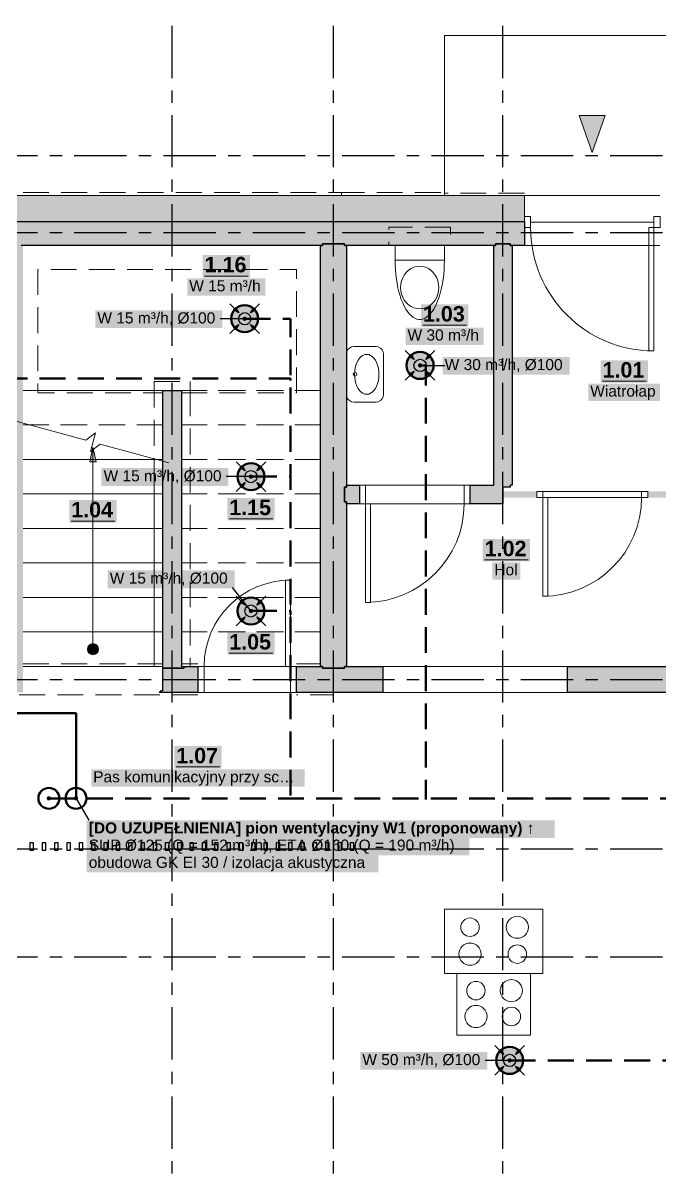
# Model space of a CAD drawing. Header units: metres. Extents: x -4.1 to 19.5, y -4.1 to 10.4.
# Drawn here: x 5.98 to 11.15, y 1.1 to 10.45 of the extents above; entities that cross this region are included whole.
import ezdxf

# ---------------------------------------------------------------- set-up
doc = ezdxf.new("R2010")
doc.units = ezdxf.units.M
doc.linetypes.add('KRESKOWA', pattern=[5.25, 4.2, -1.05])
doc.linetypes.add('PUNKTOWA', pattern=[10.5, 8.4, -1.05, 0, -1.05])
doc.layers.add('A-MASKA', color=7, linetype='Continuous', lineweight=18)
doc.layers.add('S-OPISY', color=2, linetype='Continuous', lineweight=25)
for name, color, linetype, lineweight, true_color in [('I-BRAKI', 6, 'KRESKOWA', 25, 0xb0008a), ('I-OSIE', 8, 'PUNKTOWA', 18, 0x7a7a7a), ('I-PODKLAD', 8, 'Continuous', 18, 0x9a9a9a), ('I-PODKLAD-SCIANY', 8, 'Continuous', 25, 0x6e6e6e), ('I-PODKLAD-WYPELN', 254, 'Continuous', 18, 0xe6e6e6), ('I-POMIESZCZENIA', 8, 'Continuous', 25, 0x4a4a4a), ('S-WENT', 3, 'Continuous', 35, 0x008a00)]:
    doc.layers.add(name, color=color, linetype=linetype, lineweight=lineweight, true_color=true_color)
doc.styles.add('PL_ARIAL', font='arial.ttf')
doc.styles.add('PL_ARIAL_B', font='arialbd.ttf')

msp = doc.modelspace()

# ---------------------------------------------------------------- hatches: boundary and pattern name
at = {"layer": 'A-MASKA', "true_color": 0xffffff}
for points in [[(7.4391, 8.3851), (7.8227, 8.3851), (7.8227, 8.5676), (7.4391, 8.5676)], [(7.3142, 8.2383), (7.9475, 8.2383), (7.9475, 8.3781), (7.3142, 8.3781)], [(9.2107, 7.9859), (9.5943, 7.9859), (9.5943, 8.1684), (9.2107, 8.1684)], [(6.5658, 7.9756), (7.5968, 7.9756), (7.5968, 8.1204), (6.5658, 8.1204)], [(9.0859, 7.8391), (9.7191, 7.8391), (9.7191, 7.9789), (9.0859, 7.9789)], [(9.385, 7.597), (10.416, 7.597), (10.416, 7.7418), (9.385, 7.7418)], [(10.6682, 7.5312), (11.0518, 7.5312), (11.0518, 7.7137), (10.6682, 7.7137)], [(10.5687, 7.3844), (11.1513, 7.3844), (11.1513, 7.5242), (10.5687, 7.5242)], [(6.6165, 6.6944), (7.6475, 6.6944), (7.6475, 6.8392), (6.6165, 6.8392)], [(6.3557, 6.3975), (6.7393, 6.3975), (6.7393, 6.58), (6.3557, 6.58)], [(7.6382, 6.415), (8.0218, 6.415), (8.0218, 6.5975), (7.6382, 6.5975)], [(9.7118, 6.082), (10.0954, 6.082), (10.0954, 6.2645), (9.7118, 6.2645)], [(9.7904, 5.9352), (10.0167, 5.9352), (10.0167, 6.075), (9.7904, 6.075)], [(6.6665, 5.8643), (7.6975, 5.8643), (7.6975, 6.0091), (6.6665, 6.0091)], [(7.6382, 5.325), (8.0218, 5.325), (8.0218, 5.5075), (7.6382, 5.5075)], [(7.2082, 4.402), (7.5918, 4.402), (7.5918, 4.5845), (7.2082, 4.5845)], [(6.5344, 4.2552), (8.2656, 4.2552), (8.2656, 4.395), (6.5344, 4.395)], [(6.496, 3.8376), (10.2957, 3.8376), (10.2957, 3.9824), (6.496, 3.9824)], [(6.496, 3.6981), (9.6016, 3.6981), (9.6016, 3.8429), (6.496, 3.8429)], [(6.496, 3.5586), (8.8652, 3.5586), (8.8652, 3.7034), (6.496, 3.7034)], [(8.7165, 1.9584), (9.7474, 1.9584), (9.7474, 2.1032), (8.7165, 2.1032)]]:
    msp.add_hatch(color=7, dxfattribs=at).paths.add_polyline_path(points)
at = {"layer": 'I-BRAKI', "true_color": 0xb0008a}
msp.add_hatch(color=7, dxfattribs=at).paths.add_polyline_path([(6.4275, 4.16), (6.4269, 4.1645), (6.4252, 4.1687), (6.4224, 4.1724), (6.4187, 4.1752), (6.4145, 4.1769), (6.41, 4.1775), (6.4055, 4.1769), (6.4012, 4.1752), (6.3976, 4.1724), (6.3948, 4.1687), (6.3931, 4.1645), (6.3925, 4.16), (6.3931, 4.1555), (6.3948, 4.1512), (6.3976, 4.1476), (6.4012, 4.1448), (6.4055, 4.1431), (6.41, 4.1425), (6.4145, 4.1431), (6.4187, 4.1448), (6.4224, 4.1476), (6.4252, 4.1512), (6.4269, 4.1555)])
at = {"layer": 'I-PODKLAD-WYPELN', "true_color": 0xe4e4e4}
h = msp.add_hatch(color=7, dxfattribs=at)
h.paths.add_polyline_path([(11.895, 5.23), (11.895, 5.23), (11.895, 5.23), (11.895, 6.6), (11.895, 6.6), (11.895, 6.6), (11.05, 6.6), (11.05, 6.65), (11.895, 6.65), (11.895, 6.65), (11.895, 6.65), (11.895, 8.66), (11.895, 8.66), (11.895, 8.66), (11.7, 8.66), (11.7, 8.66), (11.7, 8.66), (11.7, 8.66), (11.7, 8.66), (11.7, 8.66), (11.7, 8.66), (11.7, 8.66), (11.7, 8.66), (11.7, 8.66), (11.7, 8.66), (11.7, 8.66), (11.7, 8.66), (11.7, 8.66), (11.7, 8.66), (11.7, 8.66), (11.7, 8.66), (11.7, 8.645), (11.7, 8.645), (11.7, 8.645), (11.6, 8.645), (11.6, 8.645), (11.6, 8.645), (11.6, 8.84), (11.6, 8.84), (11.6, 8.84), (11.6, 8.84), (11.6, 9.05), (11.7, 9.05), (11.7, 9.675), (12.75, 9.675), (12.75, 9.465), (12.75, 9.27), (12.105, 9.27), (12.105, 9.27), (12.105, 9.27), (12.105, 9.27), (12.105, 8.75), (12.105, 8.75), (12.105, 8.75), (12.22, 8.75), (12.22, 8.75), (12.22, 8.75), (12.22, 3.095), (13.6, 3.095), (13.6, 2.965), (13.6, 2.77), (12.22, 2.77), (12.22, 2.785), (12.105, 2.785), (12.105, 1.25), (12.09, 1.25), (11.895, 1.25), (11.895, 2.875), (11.895, 2.875), (11.895, 2.875), (11.895, 2.875), (11.895, 5.02), (11.895, 5.02), (11.895, 5.02), (10.4, 5.02), (10.4, 5.02), (10.4, 5.02), (10.4, 5.035), (10.4, 5.035), (10.4, 5.035), (10.4, 5.035), (10.4, 5.23), (10.4, 5.23), (10.4, 5.23), (10.4, 5.23), (10.4, 5.23), (11.895, 5.23), (11.895, 5.23)])
h.paths.add_polyline_path([(11.91, 9.285), (11.91, 9.285), (11.91, 9.285), (11.91, 9.285)], flags=0)
h.paths.add_polyline_path([(11.91, 8.84), (11.91, 8.84), (11.91, 8.84), (11.91, 8.84)], flags=0)
h.paths.add_polyline_path([(11.91, 8.75), (11.91, 8.75), (11.91, 8.75), (11.91, 8.75), (11.91, 8.75)], flags=0)
h.paths.add_polyline_path([(12.09, 2.875), (12.09, 2.875), (12.09, 2.875), (12.09, 2.875)], flags=0)
h.paths.add_polyline_path([(12.09, 2.965), (12.09, 2.965), (12.09, 2.965), (12.09, 2.965)], flags=0)
h.paths.add_polyline_path([(12.22, 2.965), (12.22, 2.965), (12.22, 2.965), (12.22, 2.965)], flags=0)
h.paths.add_polyline_path([(12.09, 8.75), (12.09, 8.75), (12.09, 8.75), (12.09, 8.75), (12.09, 8.75)], flags=0)
h.paths.add_polyline_path([(12.09, 9.285), (12.09, 9.285), (12.09, 9.285), (12.09, 9.285)], flags=0)
at = {"layer": 'I-PODKLAD-WYPELN', "true_color": 0xcfcfcf}
for points in [[(10.6, 9.4), (10.705, 9.7), (10.495, 9.7)], [(6.5475, 7.008), (6.5724, 6.8906), (6.5226, 6.8906)], [(9.875, 6.65), (10.15, 6.65), (10.15, 6.6), (9.875, 6.6)], [(11.91, 6.6), (11.05, 6.6), (11.05, 6.65), (11.91, 6.65)]]:
    msp.add_hatch(color=7, dxfattribs=at).paths.add_polyline_path(points)
at = {"layer": 'I-PODKLAD-WYPELN', "true_color": 0xe4e4e4}
h = msp.add_hatch(color=7, dxfattribs=at)
h.paths.add_polyline_path([(5.27, 5.23), (5.27, 5.23), (5.27, 5.23), (5.27, 6.3625), (5.27, 6.3625), (5.27, 6.3625), (5.27, 6.3625), (5.27, 6.3625), (4.88, 6.3625), (4.88, 6.3625), (4.88, 6.3625), (4.88, 6.3875), (4.88, 6.3875), (4.88, 6.3875), (4.88, 6.3875), (4.88, 6.4875), (4.88, 6.4875), (4.88, 6.4875), (4.88, 6.4875), (4.88, 6.4875), (5.77, 6.4875), (5.77, 6.4875), (5.77, 6.4875), (5.77, 6.4875), (5.77, 6.4875), (5.77, 8.645), (5.77, 8.645), (5.77, 8.645), (5.77, 8.645), (5.77, 8.645), (5.1, 8.645), (5.1, 8.645), (5.1, 8.645), (5.1, 8.84), (5.1, 8.84), (5.1, 8.84), (5.1, 8.84), (5.1, 9.05), (10.05, 9.05), (10.05, 8.84), (10.05, 8.84), (10.05, 8.84), (10.05, 8.84), (10.05, 8.645), (10.05, 8.645), (10.05, 8.645), (9.95, 8.645), (9.95, 6.7), (9.935, 6.7), (9.935, 6.7), (9.935, 6.7), (9.935, 6.7), (9.935, 6.7), (9.935, 6.7), (9.935, 6.7), (9.935, 6.7), (9.935, 6.7), (9.935, 6.7), (9.935, 6.7), (9.935, 6.685), (9.875, 6.685), (9.875, 6.685), (9.875, 6.685), (9.875, 6.685), (9.875, 6.685), (9.875, 6.65), (10.15, 6.65), (10.15, 6.6), (9.875, 6.6), (9.875, 6.565), (9.875, 6.565), (9.875, 6.565), (9.875, 6.55), (9.875, 6.55), (9.875, 6.55), (9.61, 6.55), (9.61, 6.55), (9.61, 6.55), (9.61, 6.565), (9.61, 6.565), (9.61, 6.565), (9.61, 6.565), (9.61, 6.7), (9.61, 6.7), (9.61, 6.7), (9.61, 6.7), (9.61, 6.7), (9.8, 6.7), (9.8, 8.645), (8.605, 8.645), (8.605, 8.645), (8.605, 8.645), (8.605, 6.7), (8.605, 6.7), (8.605, 6.7), (8.605, 6.7), (8.605, 6.7), (8.71, 6.7), (8.71, 6.7), (8.71, 6.7), (8.71, 6.7), (8.71, 6.7), (8.71, 6.565), (8.71, 6.565), (8.71, 6.565), (8.71, 6.55), (8.71, 6.55), (8.71, 6.55), (8.605, 6.55), (8.605, 6.55), (8.605, 6.55), (8.605, 5.23), (8.605, 5.23), (8.605, 5.23), (8.9, 5.23), (8.9, 5.23), (8.9, 5.23), (8.9, 5.23), (8.9, 5.23), (8.9, 5.035), (8.9, 5.035), (8.9, 5.035), (8.9, 5.02), (8.9, 5.02), (8.9, 5.02), (8.5, 5.02), (8.5, 5.02), (8.5, 5.02), (8.5, 5.02), (8.5, 5.02), (8.2, 5.02), (8.2, 5.02), (8.2, 5.02), (8.2, 5.035), (8.2, 5.035), (8.2, 5.035), (8.2, 5.035), (8.2, 5.23), (8.2, 5.23), (8.2, 5.23), (8.2, 5.23), (8.2, 5.23), (8.395, 5.23), (8.395, 5.23), (8.395, 5.23), (8.395, 5.23), (8.395, 5.23), (8.395, 8.645), (8.395, 8.645), (8.395, 8.645), (8.395, 8.645), (8.395, 8.645), (5.98, 8.645), (5.98, 8.645), (5.98, 8.645), (5.98, 5.02), (5.98, 5.02), (5.98, 5.02), (5.98, 5.02), (5.98, 5.02), (5.1, 5.02), (5.1, 5.02), (5.1, 5.02), (5.1, 5.035), (5.1, 5.035), (5.1, 5.035), (5.1, 5.035), (5.1, 5.23), (5.1, 5.23), (5.1, 5.23), (5.1, 5.23), (5.1, 5.23), (5.27, 5.23), (5.27, 5.23)])
h.paths.add_polyline_path([(8.5, 5.035), (8.5, 5.035), (8.5, 5.035), (8.5, 5.035), (8.5, 5.035), (8.5, 5.035), (8.5, 5.02)], flags=0)
h.paths.add_polyline_path([(5.77, 5.23), (5.77, 5.23), (5.77, 5.23), (5.77, 5.23), (5.77, 5.23), (5.77, 5.23), (5.77, 5.23), (5.77, 5.23), (5.77, 5.23), (5.77, 6.3625), (5.77, 6.3625), (5.77, 6.3625), (5.37, 6.3625), (5.37, 6.3625), (5.37, 6.3625), (5.37, 5.23), (5.37, 5.23), (5.37, 5.23)], flags=0)
h.paths.add_polyline_path([(8.5, 5.215), (8.5, 5.215), (8.5, 5.215), (8.5, 5.215), (8.5, 5.215), (8.5, 5.215), (8.5, 5.215), (8.5, 5.215), (8.5, 5.215)], flags=0)
msp.add_hatch(color=7, dxfattribs=at).paths.add_polyline_path([(7.115, 5.035), (7.115, 5.035), (7.115, 5.035), (7.115, 5.035), (7.115, 5.035), (7.115, 5.035), (7.115, 5.035), (7.115, 5.035), (7.115, 5.035), (7.115, 5.035), (7.115, 5.035), (7.115, 5.215), (7.115, 5.215), (7.115, 5.215), (7.115, 5.215), (7.115, 5.215), (7.115, 5.215), (7.115, 7.47), (7.265, 7.47), (7.265, 5.215), (7.28, 5.215), (7.28, 5.215), (7.28, 5.215), (7.28, 5.215), (7.28, 5.215), (7.28, 5.215), (7.28, 5.215), (7.28, 5.215), (7.28, 5.215), (7.28, 5.215), (7.28, 5.215), (7.28, 5.215), (7.295, 5.23), (7.295, 5.23), (7.295, 5.23), (7.295, 5.23), (7.295, 5.23), (7.4, 5.23), (7.4, 5.23), (7.4, 5.23), (7.4, 5.23), (7.4, 5.23), (7.4, 5.035), (7.4, 5.035), (7.4, 5.035), (7.4, 5.02), (7.4, 5.02), (7.4, 5.02), (7.085, 5.02), (7.085, 5.02), (7.085, 5.02), (7.1, 5.035), (7.1, 5.035), (7.1, 5.035), (7.115, 5.035), (7.115, 5.035), (7.115, 5.035), (7.115, 5.035), (7.115, 5.035), (7.115, 5.035)])
at = {"layer": 'I-PODKLAD-WYPELN', "true_color": 0xffffff}
msp.add_hatch(color=7, dxfattribs=at).paths.add_polyline_path([(6.5925, 5.37), (6.5923, 5.3656), (6.5916, 5.3612), (6.5906, 5.3569), (6.5891, 5.3528), (6.5872, 5.3488), (6.5849, 5.345), (6.5823, 5.3415), (6.5793, 5.3382), (6.576, 5.3352), (6.5725, 5.3326), (6.5687, 5.3303), (6.5647, 5.3284), (6.5606, 5.3269), (6.5563, 5.3259), (6.5519, 5.3252), (6.5475, 5.325), (6.5431, 5.3252), (6.5387, 5.3259), (6.5344, 5.3269), (6.5303, 5.3284), (6.5263, 5.3303), (6.5225, 5.3326), (6.519, 5.3352), (6.5157, 5.3382), (6.5127, 5.3415), (6.5101, 5.345), (6.5078, 5.3488), (6.5059, 5.3528), (6.5044, 5.3569), (6.5034, 5.3612), (6.5027, 5.3656), (6.5025, 5.37), (6.5027, 5.3744), (6.5034, 5.3788), (6.5044, 5.3831), (6.5059, 5.3872), (6.5078, 5.3912), (6.5101, 5.395), (6.5127, 5.3985), (6.5157, 5.4018), (6.519, 5.4048), (6.5225, 5.4074), (6.5263, 5.4097), (6.5303, 5.4116), (6.5344, 5.4131), (6.5387, 5.4141), (6.5431, 5.4148), (6.5475, 5.415), (6.5519, 5.4148), (6.5563, 5.4141), (6.5606, 5.4131), (6.5647, 5.4116), (6.5687, 5.4097), (6.5725, 5.4074), (6.576, 5.4048), (6.5793, 5.4018), (6.5823, 5.3985), (6.5849, 5.395), (6.5872, 5.3912), (6.5891, 5.3872), (6.5906, 5.3831), (6.5916, 5.3788), (6.5923, 5.3744)])
at = {"layer": 'S-OPISY', "true_color": 0x000000}
for points in [[(7.7968, 8.0512), (7.7962, 8.0557), (7.7945, 8.0599), (7.7917, 8.0635), (7.788, 8.0663), (7.7838, 8.0681), (7.7793, 8.0687), (7.7748, 8.0681), (7.7705, 8.0663), (7.7669, 8.0635), (7.7641, 8.0599), (7.7624, 8.0557), (7.7618, 8.0512), (7.7624, 8.0466), (7.7641, 8.0424), (7.7669, 8.0388), (7.7705, 8.036), (7.7748, 8.0343), (7.7793, 8.0337), (7.7838, 8.0343), (7.788, 8.036), (7.7917, 8.0388), (7.7945, 8.0424), (7.7962, 8.0466)], [(9.22, 7.6725), (9.2194, 7.677), (9.2177, 7.6813), (9.2149, 7.6849), (9.2112, 7.6877), (9.207, 7.6894), (9.2025, 7.69), (9.198, 7.6894), (9.1938, 7.6877), (9.1901, 7.6849), (9.1873, 7.6813), (9.1856, 7.677), (9.185, 7.6725), (9.1856, 7.668), (9.1873, 7.6638), (9.1901, 7.6601), (9.1938, 7.6573), (9.198, 7.6556), (9.2025, 7.655), (9.207, 7.6556), (9.2112, 7.6573), (9.2149, 7.6601), (9.2177, 7.6638), (9.2194, 7.668)], [(7.8475, 6.77), (7.8469, 6.7745), (7.8452, 6.7787), (7.8424, 6.7824), (7.8388, 6.7852), (7.8345, 6.7869), (7.83, 6.7875), (7.8255, 6.7869), (7.8213, 6.7852), (7.8176, 6.7824), (7.8148, 6.7787), (7.8131, 6.7745), (7.8125, 6.77), (7.8131, 6.7655), (7.8148, 6.7612), (7.8176, 6.7576), (7.8213, 6.7548), (7.8255, 6.7531), (7.83, 6.7525), (7.8345, 6.7531), (7.8388, 6.7548), (7.8424, 6.7576), (7.8452, 6.7612), (7.8469, 6.7655)], [(7.8475, 5.68), (7.8469, 5.6845), (7.8452, 5.6887), (7.8424, 5.6924), (7.8388, 5.6952), (7.8345, 5.6969), (7.83, 5.6975), (7.8255, 5.6969), (7.8213, 5.6952), (7.8176, 5.6924), (7.8148, 5.6887), (7.8131, 5.6845), (7.8125, 5.68), (7.8131, 5.6755), (7.8148, 5.6712), (7.8176, 5.6676), (7.8213, 5.6648), (7.8255, 5.6631), (7.83, 5.6625), (7.8345, 5.6631), (7.8388, 5.6648), (7.8424, 5.6676), (7.8452, 5.6712), (7.8469, 5.6755)], [(9.9474, 2.034), (9.9468, 2.0385), (9.9451, 2.0427), (9.9423, 2.0464), (9.9387, 2.0491), (9.9345, 2.0509), (9.9299, 2.0515), (9.9254, 2.0509), (9.9212, 2.0491), (9.9176, 2.0464), (9.9148, 2.0427), (9.913, 2.0385), (9.9124, 2.034), (9.913, 2.0295), (9.9148, 2.0252), (9.9176, 2.0216), (9.9212, 2.0188), (9.9254, 2.0171), (9.9299, 2.0165), (9.9345, 2.0171), (9.9387, 2.0188), (9.9423, 2.0216), (9.9451, 2.0252), (9.9468, 2.0295)]]:
    msp.add_hatch(color=7, dxfattribs=at).paths.add_polyline_path(points)
at = {"layer": 'S-WENT', "true_color": 0xffffff}
for points in [[(7.8893, 8.0512), (7.8876, 8.0703), (7.8827, 8.0888), (7.8746, 8.1062), (7.8636, 8.1219), (7.85, 8.1354), (7.8343, 8.1464), (7.8169, 8.1545), (7.7984, 8.1595), (7.7793, 8.1612), (7.7602, 8.1595), (7.7417, 8.1545), (7.7243, 8.1464), (7.7086, 8.1354), (7.695, 8.1219), (7.684, 8.1062), (7.6759, 8.0888), (7.671, 8.0703), (7.6693, 8.0512), (7.671, 8.0321), (7.6759, 8.0135), (7.684, 7.9962), (7.695, 7.9805), (7.7086, 7.9669), (7.7243, 7.9559), (7.7417, 7.9478), (7.7602, 7.9428), (7.7793, 7.9412), (7.7984, 7.9428), (7.8169, 7.9478), (7.8343, 7.9559), (7.85, 7.9669), (7.8636, 7.9805), (7.8746, 7.9962), (7.8827, 8.0135), (7.8876, 8.0321)], [(9.3125, 7.6725), (9.3108, 7.6916), (9.3059, 7.7101), (9.2978, 7.7275), (9.2868, 7.7432), (9.2732, 7.7568), (9.2575, 7.7678), (9.2401, 7.7759), (9.2216, 7.7808), (9.2025, 7.7825), (9.1834, 7.7808), (9.1649, 7.7759), (9.1475, 7.7678), (9.1318, 7.7568), (9.1182, 7.7432), (9.1072, 7.7275), (9.0991, 7.7101), (9.0942, 7.6916), (9.0925, 7.6725), (9.0942, 7.6534), (9.0991, 7.6349), (9.1072, 7.6175), (9.1182, 7.6018), (9.1318, 7.5882), (9.1475, 7.5772), (9.1649, 7.5691), (9.1834, 7.5642), (9.2025, 7.5625), (9.2216, 7.5642), (9.2401, 7.5691), (9.2575, 7.5772), (9.2732, 7.5882), (9.2868, 7.6018), (9.2978, 7.6175), (9.3059, 7.6349), (9.3108, 7.6534)], [(7.94, 6.77), (7.9383, 6.7891), (7.9334, 6.8076), (7.9253, 6.825), (7.9143, 6.8407), (7.9007, 6.8543), (7.885, 6.8653), (7.8676, 6.8734), (7.8491, 6.8783), (7.83, 6.88), (7.8109, 6.8783), (7.7924, 6.8734), (7.775, 6.8653), (7.7593, 6.8543), (7.7457, 6.8407), (7.7347, 6.825), (7.7266, 6.8076), (7.7217, 6.7891), (7.72, 6.77), (7.7217, 6.7509), (7.7266, 6.7324), (7.7347, 6.715), (7.7457, 6.6993), (7.7593, 6.6857), (7.775, 6.6747), (7.7924, 6.6666), (7.8109, 6.6617), (7.83, 6.66), (7.8491, 6.6617), (7.8676, 6.6666), (7.885, 6.6747), (7.9007, 6.6857), (7.9143, 6.6993), (7.9253, 6.715), (7.9334, 6.7324), (7.9383, 6.7509)], [(7.94, 5.68), (7.9383, 5.6991), (7.9334, 5.7176), (7.9253, 5.735), (7.9143, 5.7507), (7.9007, 5.7643), (7.885, 5.7753), (7.8676, 5.7834), (7.8491, 5.7883), (7.83, 5.79), (7.8109, 5.7883), (7.7924, 5.7834), (7.775, 5.7753), (7.7593, 5.7643), (7.7457, 5.7507), (7.7347, 5.735), (7.7266, 5.7176), (7.7217, 5.6991), (7.72, 5.68), (7.7217, 5.6609), (7.7266, 5.6424), (7.7347, 5.625), (7.7457, 5.6093), (7.7593, 5.5957), (7.775, 5.5847), (7.7924, 5.5766), (7.8109, 5.5717), (7.83, 5.57), (7.8491, 5.5717), (7.8676, 5.5766), (7.885, 5.5847), (7.9007, 5.5957), (7.9143, 5.6093), (7.9253, 5.625), (7.9334, 5.6424), (7.9383, 5.6609)], [(10.0399, 2.034), (10.0383, 2.0531), (10.0333, 2.0716), (10.0252, 2.089), (10.0142, 2.1047), (10.0007, 2.1183), (9.9849, 2.1293), (9.9676, 2.1374), (9.949, 2.1423), (9.9299, 2.144), (9.9108, 2.1423), (9.8923, 2.1374), (9.8749, 2.1293), (9.8592, 2.1183), (9.8457, 2.1047), (9.8347, 2.089), (9.8266, 2.0716), (9.8216, 2.0531), (9.8199, 2.034), (9.8216, 2.0149), (9.8266, 1.9964), (9.8347, 1.979), (9.8457, 1.9633), (9.8592, 1.9497), (9.8749, 1.9387), (9.8923, 1.9306), (9.9108, 1.9257), (9.9299, 1.924), (9.949, 1.9257), (9.9676, 1.9306), (9.9849, 1.9387), (10.0007, 1.9497), (10.0142, 1.9633), (10.0252, 1.979), (10.0333, 1.9964), (10.0383, 2.0149)]]:
    msp.add_hatch(color=7, dxfattribs=at).paths.add_polyline_path(points)
at = {"layer": 'S-WENT', "true_color": 0x000000}
for points in [[(7.7326, 8.0978), (7.6889, 8.1221), (7.7084, 8.1416)], [(7.826, 8.0978), (7.8502, 8.1416), (7.8697, 8.1221)], [(7.7326, 8.0045), (7.7084, 7.9608), (7.6889, 7.9803)], [(7.826, 8.0045), (7.8697, 7.9803), (7.8502, 7.9608)], [(9.1558, 7.7192), (9.1121, 7.7434), (9.1316, 7.7629)], [(9.2492, 7.7192), (9.2734, 7.7629), (9.2929, 7.7434)], [(9.1558, 7.6258), (9.1316, 7.5821), (9.1121, 7.6016)], [(9.2492, 7.6258), (9.2929, 7.6016), (9.2734, 7.5821)], [(7.7833, 6.8167), (7.7396, 6.8409), (7.7591, 6.8604)], [(7.8767, 6.8167), (7.9009, 6.8604), (7.9204, 6.8409)], [(7.7833, 6.7233), (7.7591, 6.6796), (7.7396, 6.6991)], [(7.8767, 6.7233), (7.9204, 6.6991), (7.9009, 6.6796)], [(7.7833, 5.7267), (7.7396, 5.7509), (7.7591, 5.7704)], [(7.8767, 5.7267), (7.9009, 5.7704), (7.9204, 5.7509)], [(7.7833, 5.6333), (7.7591, 5.5896), (7.7396, 5.6091)], [(7.8767, 5.6333), (7.9204, 5.6091), (7.9009, 5.5896)], [(6.2075, 4.16), (6.2069, 4.1645), (6.2052, 4.1687), (6.2024, 4.1724), (6.1987, 4.1752), (6.1945, 4.1769), (6.19, 4.1775), (6.1855, 4.1769), (6.1812, 4.1752), (6.1776, 4.1724), (6.1748, 4.1687), (6.1731, 4.1645), (6.1725, 4.16), (6.1731, 4.1555), (6.1748, 4.1512), (6.1776, 4.1476), (6.1812, 4.1448), (6.1855, 4.1431), (6.19, 4.1425), (6.1945, 4.1431), (6.1987, 4.1448), (6.2024, 4.1476), (6.2052, 4.1512), (6.2069, 4.1555)], [(6.4275, 4.16), (6.4269, 4.1645), (6.4252, 4.1687), (6.4224, 4.1724), (6.4187, 4.1752), (6.4145, 4.1769), (6.41, 4.1775), (6.4055, 4.1769), (6.4012, 4.1752), (6.3976, 4.1724), (6.3948, 4.1687), (6.3931, 4.1645), (6.3925, 4.16), (6.3931, 4.1555), (6.3948, 4.1512), (6.3976, 4.1476), (6.4012, 4.1448), (6.4055, 4.1431), (6.41, 4.1425), (6.4145, 4.1431), (6.4187, 4.1448), (6.4224, 4.1476), (6.4252, 4.1512), (6.4269, 4.1555)], [(9.8833, 2.0807), (9.8395, 2.1049), (9.859, 2.1244)], [(9.9766, 2.0807), (10.0009, 2.1244), (10.0203, 2.1049)], [(9.8833, 1.9873), (9.859, 1.9436), (9.8395, 1.9631)], [(9.9766, 1.9873), (10.0203, 1.9631), (10.0009, 1.9436)]]:
    msp.add_hatch(color=7, dxfattribs=at).paths.add_polyline_path(points)

# ---------------------------------------------------------------- linework, layer by layer
at = {"layer": 'I-BRAKI', "lineweight": 25, "ltscale": 0.05, "true_color": 0xb0008a, "flags": 128}
msp.add_lwpolyline([(6.41, 4.16), (6.5135, 3.9829)], dxfattribs=at)
at = {"layer": 'I-OSIE', "linetype": 'PUNKTOWA', "lineweight": 25, "ltscale": 0.050462, "flags": 128}
for points in [[(7.19, -3.75), (7.19, 10.45)], [(8.5, -3.75), (8.5, 10.45)], [(9.875, -3.75), (9.875, 10.45)]]:
    msp.add_lwpolyline(points, dxfattribs=at)
at = {"layer": 'I-OSIE', "linetype": 'PUNKTOWA', "lineweight": 25, "ltscale": 0.050565, "flags": 128}
for points in [[(-3.75, 9.375), (19.505, 9.375)], [(-3.75, 8.75), (19.505, 8.75)], [(-3.75, 5.125), (19.505, 5.125)], [(-3.75, 3.75), (19.505, 3.75)], [(-3.75, 2.875), (19.505, 2.875)]]:
    msp.add_lwpolyline(points, dxfattribs=at)
at = {"layer": 'I-PODKLAD', "lineweight": 13, "ltscale": 0.05}
for points in [[(9.4, 9.0505), (9.4, 10.35), (11.7, 10.35), (11.7, 9.6755)], [(11.1495, 9.05), (10.0505, 9.05)], [(10.0505, 8.645), (11.1495, 8.645)], [(5.9805, 7.47), (7.1145, 7.47)], [(7.1633, 6.8829), (6.6054, 7.0343), (6.5271, 6.9747), (6.5679, 7.1253), (6.4896, 7.0657), (5.9317, 7.2171)], [(6.5475, 5.37), (6.5475, 7.008)], [(7.1149, 6.91), (5.9801, 6.91)], [(7.044, 5.27), (7.044, 6.71)], [(9.6095, 6.7), (8.7105, 6.7)], [(11.0495, 6.65), (10.1505, 6.65)], [(5.9801, 6.63), (7.1149, 6.63)], [(8.7105, 6.55), (9.6095, 6.55)], [(10.1505, 6.6), (11.0495, 6.6)], [(5.9801, 6.35), (7.1149, 6.35)], [(5.9801, 6.07), (7.1149, 6.07)], [(5.9801, 5.79), (7.1149, 5.79)], [(5.9801, 5.51), (7.1149, 5.51)], [(7.044, 5.23), (7.044, 5.27)], [(5.9801, 5.23), (7.1149, 5.23)], [(7.2655, 5.23), (7.2943, 5.23)], [(8.1995, 5.23), (7.4005, 5.23)], [(10.3995, 5.23), (8.9005, 5.23)], [(7.4005, 5.02), (8.1995, 5.02)], [(8.9005, 5.02), (10.3995, 5.02)]]:
    msp.add_lwpolyline(points, dxfattribs=at)
at = {"layer": 'I-PODKLAD', "linetype": 'KRESKOWA', "lineweight": 13, "ltscale": 0.05, "flags": 128}
for points in [[(10.0495, 9.07), (9.4, 9.07), (9.4, 10.35), (11.7, 10.35), (11.7, 9.695), (11.68, 9.695), (11.68, 9.07), (11.6005, 9.07)], [(3.8105, 9.075), (8.5645, 9.075)], [(8.565, 9.0505), (8.565, 9.075), (9.3995, 9.075)], [(7.2655, 7.45), (8.2, 7.45), (8.2, 8.45), (6.1, 8.45), (6.1, 7.45), (7.1145, 7.45)], [(7.044, 7.47), (7.044, 7.541)], [(7.044, 7.541), (7.336, 7.541)], [(7.336, 7.541), (7.336, 7.47)], [(7.1149, 7.47), (5.9801, 7.47)], [(5.9801, 7.47), (7.1149, 7.47)], [(7.044, 6.71), (7.044, 7.47)], [(8.3949, 7.47), (7.2651, 7.47)], [(7.2651, 7.47), (8.3949, 7.47)], [(7.336, 7.47), (7.336, 5.2301)], [(7.1149, 7.19), (5.9801, 7.19)], [(5.9801, 7.19), (7.1149, 7.19)], [(7.2651, 7.19), (8.3949, 7.19)], [(8.3949, 7.19), (7.2651, 7.19)], [(5.9801, 6.91), (7.1149, 6.91)], [(7.2651, 6.91), (8.3949, 6.91)], [(8.3949, 6.91), (7.2651, 6.91)], [(7.2651, 6.63), (8.3949, 6.63)], [(8.3949, 6.63), (7.2651, 6.63)], [(7.2651, 6.35), (8.3949, 6.35)], [(8.3949, 6.35), (7.2651, 6.35)], [(7.2651, 6.07), (8.3949, 6.07)], [(8.3949, 6.07), (7.2651, 6.07)], [(7.2651, 5.79), (8.3949, 5.79)], [(8.3949, 5.79), (7.2651, 5.79)], [(7.2651, 5.51), (8.3949, 5.51)], [(8.3949, 5.51), (7.2651, 5.51)], [(5.9805, 5.25), (7.1145, 5.25)], [(7.2655, 5.25), (7.3995, 5.25)], [(8.2005, 5.25), (8.3945, 5.25)], [(7.2651, 5.23), (7.2949, 5.23)], [(7.4001, 5.23), (8.1999, 5.23)], [(8.9, 5.23), (10.4, 5.23)], [(7.3995, 5), (5.875, 5)], [(8.5, 5.0195), (8.5, 5), (8.2005, 5)], [(8.9, 5.02), (10.4, 5.02)]]:
    msp.add_lwpolyline(points, dxfattribs=at)
at = {"layer": 'I-PODKLAD', "lineweight": 13, "ltscale": 0.05}
for points in [[(10.6, 9.4), (10.705, 9.7), (10.495, 9.7)], [(6.5475, 7.008), (6.5724, 6.8906), (6.5226, 6.8906)]]:
    msp.add_lwpolyline(points, close=True, dxfattribs=at)
at = {"layer": 'I-PODKLAD', "lineweight": 18, "ltscale": 0.05}
for points in [[(10.05, 8.79), (10.1, 8.79), (10.1, 8.88), (10.05, 8.88)], [(11.15, 8.79), (11.1, 8.79), (11.1, 8.88), (11.15, 8.88)], [(11.1, 8.79), (11.1, 7.79), (11.06, 7.79), (11.06, 8.79)], [(9.4, 8.645), (9, 8.645), (9, 8.525), (9.4, 8.525)], [(9.045, 8.3042), (9.0469, 8.2772), (9.0526, 8.2508), (9.0619, 8.2258), (9.0746, 8.2026), (9.0904, 8.182), (9.1089, 8.1644), (9.1296, 8.1502), (9.1521, 8.1399), (9.1758, 8.1335), (9.2, 8.1314), (9.2242, 8.1335), (9.2479, 8.1399), (9.2704, 8.1502), (9.2911, 8.1644), (9.3096, 8.182), (9.3254, 8.2026), (9.3381, 8.2258), (9.3474, 8.2508), (9.3531, 8.2772), (9.355, 8.3042), (9.3531, 8.3312), (9.3474, 8.3576), (9.3381, 8.3826), (9.3254, 8.4058), (9.3096, 8.4264), (9.2911, 8.444), (9.2704, 8.4582), (9.2479, 8.4685), (9.2242, 8.4749), (9.2, 8.477), (9.1758, 8.4749), (9.1521, 8.4685), (9.1296, 8.4582), (9.1089, 8.444), (9.0904, 8.4264), (9.0746, 8.4058), (9.0619, 8.3826), (9.0526, 8.3576), (9.0469, 8.3312)], [(8.605, 7.435), (8.6079, 7.4165), (8.6165, 7.3997), (8.6297, 7.3865), (8.6465, 7.3779), (8.665, 7.375), (8.845, 7.375), (8.8635, 7.3779), (8.8803, 7.3865), (8.8935, 7.3997), (8.9021, 7.4165), (8.905, 7.435), (8.905, 7.765), (8.9021, 7.7835), (8.8935, 7.8003), (8.8803, 7.8135), (8.8635, 7.8221), (8.845, 7.825), (8.665, 7.825), (8.6465, 7.8221), (8.6297, 7.8135), (8.6165, 7.8003), (8.6079, 7.7835), (8.605, 7.765)], [(8.77, 7.438), (8.7855, 7.44), (8.8006, 7.4459), (8.8149, 7.4557), (8.8282, 7.4689), (8.84, 7.4854), (8.8501, 7.5048), (8.8582, 7.5265), (8.8642, 7.5499), (8.8678, 7.5747), (8.869, 7.6), (8.8678, 7.6253), (8.8642, 7.6501), (8.8582, 7.6735), (8.8501, 7.6952), (8.84, 7.7146), (8.8282, 7.7311), (8.8149, 7.7443), (8.8006, 7.7541), (8.7855, 7.76), (8.77, 7.762), (8.7545, 7.76), (8.7394, 7.7541), (8.7251, 7.7443), (8.7118, 7.7311), (8.7, 7.7146), (8.6899, 7.6952), (8.6818, 7.6735), (8.6758, 7.6501), (8.6722, 7.6253), (8.671, 7.6), (8.6722, 7.5747), (8.6758, 7.5499), (8.6818, 7.5265), (8.6899, 7.5048), (8.7, 7.4854), (8.7118, 7.4689), (8.7251, 7.4557), (8.7394, 7.4459), (8.7545, 7.44)], [(8.71, 6.55), (8.76, 6.55), (8.76, 6.7), (8.71, 6.7)], [(9.61, 6.55), (9.56, 6.55), (9.56, 6.7), (9.61, 6.7)], [(10.15, 6.6), (10.2, 6.6), (10.2, 6.65), (10.15, 6.65)], [(11.05, 6.6), (11, 6.6), (11, 6.65), (11.05, 6.65)], [(8.76, 6.55), (8.76, 5.75), (8.8, 5.75), (8.8, 6.55)], [(10.2, 6.6), (10.2, 5.8), (10.24, 5.8), (10.24, 6.6)], [(8.15, 5.23), (8.15, 5.93), (8.11, 5.93), (8.11, 5.23)], [(7.4, 5.23), (7.45, 5.23), (7.45, 5.02), (7.4, 5.02)], [(8.2, 5.23), (8.15, 5.23), (8.15, 5.02), (8.2, 5.02)], [(9.4, 2.74), (10.2, 2.74), (10.2, 3.26), (9.4, 3.26)], [(9.5, 2.24), (10.1, 2.24), (10.1, 2.74), (9.5, 2.74)]]:
    msp.add_lwpolyline(points, close=True, dxfattribs=at)
at = {"layer": 'I-PODKLAD', "linetype": 'KRESKOWA', "lineweight": 18, "ltscale": 0.05, "flags": 128}
msp.add_lwpolyline([(9.45, 8.795), (8.95, 8.795), (8.95, 8.645), (9.45, 8.645)], close=True, dxfattribs=at)
at = {"layer": 'I-PODKLAD', "lineweight": 18, "ltscale": 0.05}
for points in [[(11.1, 8.835), (10.1, 8.835)], [(9, 8.525), (9.0006, 8.4864), (9.0026, 8.448), (9.0058, 8.4101), (9.0103, 8.373), (9.016, 8.3369), (9.0229, 8.3019), (9.031, 8.2685), (9.0401, 8.2366), (9.0503, 8.2067), (9.0615, 8.1788), (9.0735, 8.1532), (9.0864, 8.13), (9.1, 8.1093), (9.1143, 8.0913), (9.1291, 8.0762), (9.1444, 8.064), (9.16, 8.0547), (9.1759, 8.0485), (9.1919, 8.0454), (9.2081, 8.0454), (9.2241, 8.0485), (9.24, 8.0547), (9.2556, 8.064), (9.2709, 8.0762), (9.2857, 8.0913), (9.3, 8.1093), (9.3136, 8.13), (9.3265, 8.1532), (9.3385, 8.1788), (9.3497, 8.2067), (9.3599, 8.2366), (9.369, 8.2685), (9.3771, 8.3019), (9.384, 8.3369), (9.3897, 8.373), (9.3942, 8.4101), (9.3974, 8.448), (9.3994, 8.4864), (9.4, 8.525)]]:
    msp.add_lwpolyline(points, dxfattribs=at)
at = {"layer": 'I-PODKLAD', "lineweight": 13, "ltscale": 0.05}
for centre, radius in [((8.675, 7.6), 0.015), ((6.5475, 5.37), 0.045), ((9.608, 3.1144), 0.075), ((9.992, 3.1144), 0.09), ((9.608, 2.896), 0.09), ((9.992, 2.896), 0.075), ((9.656, 2.6), 0.075), ((9.944, 2.6), 0.09), ((9.656, 2.39), 0.09), ((9.944, 2.39), 0.075)]:
    msp.add_circle(centre, radius, dxfattribs=at)
for centre, radius, start, end in [((11.1, 8.79), 1, 180, 270), ((8.76, 6.55), 0.8, -90, 0), ((10.2, 6.6), 0.8, -90, 0), ((8.15, 5.23), 0.7, -270, -180)]:
    msp.add_arc(centre, radius, start, end, dxfattribs=at)
at = {"layer": 'I-PODKLAD-SCIANY', "lineweight": 13, "ltscale": 0.05}
msp.add_lwpolyline([(5.1, 8.84), (5.1, 8.84), (5.1, 9.05), (5.1, 9.05), (5.1, 9.05), (10.05, 9.05), (10.05, 9.05), (10.05, 9.05), (10.05, 8.84), (10.05, 8.84), (10.05, 8.84), (5.1, 8.84)], close=True, dxfattribs=at)
at = {"layer": 'I-PODKLAD-SCIANY', "lineweight": 25, "ltscale": 0.05}
for points in [[(5.1, 8.84), (10.05, 8.84), (10.05, 8.84), (10.05, 8.84), (10.05, 8.84), (10.05, 8.84), (10.05, 8.645), (10.05, 8.645), (10.05, 8.645), (10.05, 8.645), (10.05, 8.645), (9.935, 8.645), (9.935, 8.645), (9.935, 8.645), (9.935, 8.645), (9.935, 8.645), (9.935, 8.66), (9.935, 8.66), (9.935, 8.66), (9.935, 8.66), (9.935, 8.66), (9.935, 8.66), (9.935, 8.66), (9.935, 8.66), (9.935, 8.66), (9.935, 8.66), (9.935, 8.66), (9.935, 8.66), (9.935, 8.66), (9.935, 8.66), (9.935, 8.66), (9.935, 8.66), (9.935, 8.66), (9.815, 8.66), (9.815, 8.66), (9.815, 8.66), (9.815, 8.66), (9.815, 8.66), (9.815, 8.66), (9.815, 8.66), (9.815, 8.66), (9.815, 8.66), (9.815, 8.66), (9.815, 8.66), (9.815, 8.66), (9.815, 8.66), (9.815, 8.66), (9.815, 8.66), (9.815, 8.66), (9.815, 8.66), (9.815, 8.645), (9.815, 8.645), (9.815, 8.645), (9.815, 8.645), (9.815, 8.645), (8.59, 8.645), (8.59, 8.645), (8.59, 8.645), (8.59, 8.645), (8.59, 8.645), (8.59, 8.66), (8.59, 8.66), (8.59, 8.66), (8.59, 8.66), (8.59, 8.66), (8.59, 8.66), (8.59, 8.66), (8.59, 8.66), (8.59, 8.66), (8.59, 8.66), (8.59, 8.66), (8.59, 8.66), (8.59, 8.66), (8.59, 8.66), (8.59, 8.66), (8.59, 8.66), (8.59, 8.66), (8.41, 8.66), (8.41, 8.66), (8.41, 8.66), (8.41, 8.66), (8.41, 8.66), (8.41, 8.66), (8.41, 8.66), (8.41, 8.66), (8.41, 8.66), (8.41, 8.66), (8.41, 8.66), (8.41, 8.66), (8.41, 8.66), (8.41, 8.66), (8.41, 8.66), (8.41, 8.66), (8.41, 8.66), (8.41, 8.645), (8.41, 8.645), (8.41, 8.645), (8.41, 8.645), (8.41, 8.645), (5.965, 8.645)], [(11.895, 5.02), (10.4, 5.02), (10.4, 5.02), (10.4, 5.02), (10.4, 5.02), (10.4, 5.035), (10.4, 5.035), (10.4, 5.23), (10.4, 5.23), (10.4, 5.23), (10.4, 5.23), (10.4, 5.23), (11.895, 5.23)]]:
    msp.add_lwpolyline(points, dxfattribs=at)
for points in [[(8.395, 8.645), (8.395, 8.645), (8.395, 8.645), (8.395, 8.645), (8.395, 8.645), (8.41, 8.645), (8.41, 8.645), (8.41, 8.645), (8.41, 8.645), (8.41, 8.645), (8.41, 8.645), (8.41, 8.645), (8.41, 8.645), (8.41, 8.645), (8.41, 8.645), (8.41, 8.645), (8.41, 8.645), (8.41, 8.645), (8.41, 8.645), (8.41, 8.645), (8.41, 8.645), (8.41, 8.645), (8.41, 8.66), (8.41, 8.66), (8.41, 8.66), (8.41, 8.66), (8.41, 8.66), (8.59, 8.66), (8.59, 8.66), (8.59, 8.66), (8.59, 8.66), (8.59, 8.66), (8.59, 8.645), (8.59, 8.645), (8.59, 8.645), (8.59, 8.645), (8.59, 8.645), (8.59, 8.645), (8.59, 8.645), (8.59, 8.645), (8.59, 8.645), (8.59, 8.645), (8.59, 8.645), (8.59, 8.645), (8.59, 8.645), (8.59, 8.645), (8.59, 8.645), (8.59, 8.645), (8.59, 8.645), (8.605, 8.645), (8.605, 8.645), (8.605, 8.645), (8.605, 8.645), (8.605, 8.645), (8.605, 6.685), (8.605, 6.685), (8.605, 6.685), (8.605, 6.685), (8.59, 6.685), (8.59, 6.685), (8.59, 6.685), (8.59, 6.685), (8.59, 6.685), (8.59, 6.685), (8.59, 6.685), (8.59, 6.685), (8.59, 6.685), (8.59, 6.685), (8.59, 6.685), (8.59, 6.685), (8.59, 6.685), (8.59, 6.685), (8.59, 6.685), (8.59, 6.685), (8.59, 6.685), (8.59, 6.565), (8.59, 6.565), (8.59, 6.565), (8.59, 6.565), (8.59, 6.565), (8.59, 6.565), (8.59, 6.565), (8.59, 6.565), (8.59, 6.565), (8.59, 6.565), (8.59, 6.565), (8.59, 6.565), (8.59, 6.565), (8.59, 6.565), (8.59, 6.565), (8.59, 6.565), (8.59, 6.565), (8.605, 6.565), (8.605, 6.565), (8.605, 6.565), (8.605, 6.565), (8.605, 5.23), (8.605, 5.23), (8.605, 5.23), (8.605, 5.23), (8.59, 5.23), (8.59, 5.23), (8.59, 5.23), (8.59, 5.23), (8.59, 5.23), (8.59, 5.23), (8.59, 5.23), (8.59, 5.23), (8.59, 5.23), (8.59, 5.23), (8.59, 5.23), (8.59, 5.23), (8.59, 5.23), (8.59, 5.23), (8.59, 5.23), (8.59, 5.23), (8.59, 5.23), (8.59, 5.215), (8.59, 5.215), (8.59, 5.215), (8.59, 5.215), (8.59, 5.215), (8.41, 5.215), (8.41, 5.215), (8.41, 5.215), (8.41, 5.215), (8.41, 5.215), (8.41, 5.23), (8.41, 5.23), (8.41, 5.23), (8.41, 5.23), (8.41, 5.23), (8.41, 5.23), (8.41, 5.23), (8.41, 5.23), (8.41, 5.23), (8.41, 5.23), (8.41, 5.23), (8.41, 5.23), (8.41, 5.23), (8.41, 5.23), (8.41, 5.23), (8.41, 5.23), (8.41, 5.23), (8.395, 5.23), (8.395, 5.23), (8.395, 5.23), (8.395, 5.23), (8.395, 5.23)], [(9.61, 6.565), (9.61, 6.7), (9.61, 6.7), (9.61, 6.7), (9.61, 6.7), (9.61, 6.7), (9.8, 6.7), (9.8, 6.7), (9.8, 6.7), (9.8, 6.7), (9.8, 6.7), (9.8, 6.7), (9.8, 6.7), (9.8, 6.7), (9.8, 6.7), (9.8, 6.7), (9.8, 6.7), (9.8, 6.7), (9.8, 6.7), (9.8, 6.7), (9.8, 6.7), (9.8, 6.7), (9.8, 6.7), (9.8, 8.645), (9.8, 8.645), (9.8, 8.645), (9.815, 8.645), (9.815, 8.645), (9.815, 8.645), (9.815, 8.645), (9.815, 8.645), (9.815, 8.645), (9.815, 8.645), (9.815, 8.645), (9.815, 8.645), (9.815, 8.645), (9.815, 8.645), (9.815, 8.645), (9.815, 8.645), (9.815, 8.645), (9.815, 8.645), (9.815, 8.645), (9.815, 8.645), (9.815, 8.66), (9.815, 8.66), (9.815, 8.66), (9.935, 8.66), (9.935, 8.66), (9.935, 8.66), (9.935, 8.645), (9.935, 8.645), (9.935, 8.645), (9.935, 8.645), (9.935, 8.645), (9.935, 8.645), (9.935, 8.645), (9.935, 8.645), (9.935, 8.645), (9.935, 8.645), (9.935, 8.645), (9.935, 8.645), (9.935, 8.645), (9.935, 8.645), (9.935, 8.645), (9.935, 8.645), (9.935, 8.645), (9.95, 8.645), (9.95, 8.645), (9.95, 8.645), (9.95, 6.7), (9.95, 6.7), (9.95, 6.7), (9.935, 6.7), (9.935, 6.7), (9.935, 6.7), (9.935, 6.7), (9.935, 6.7), (9.935, 6.7), (9.935, 6.7), (9.935, 6.7), (9.935, 6.7), (9.935, 6.7), (9.935, 6.7), (9.935, 6.7), (9.935, 6.7), (9.935, 6.7), (9.935, 6.7), (9.935, 6.7), (9.935, 6.7), (9.935, 6.685), (9.935, 6.685), (9.935, 6.685), (9.875, 6.685), (9.875, 6.685), (9.875, 6.685), (9.875, 6.685), (9.875, 6.685), (9.875, 6.685), (9.875, 6.685), (9.875, 6.685), (9.875, 6.685), (9.875, 6.685), (9.875, 6.685), (9.875, 6.685), (9.875, 6.685), (9.875, 6.685), (9.875, 6.685), (9.875, 6.685), (9.875, 6.685), (9.875, 6.55), (9.875, 6.55), (9.875, 6.55), (9.875, 6.55), (9.61, 6.55), (9.61, 6.55), (9.61, 6.55), (9.61, 6.55), (9.61, 6.565)], [(7.115, 5.215), (7.115, 5.215), (7.115, 7.47), (7.115, 7.47), (7.115, 7.47), (7.265, 7.47), (7.265, 7.47), (7.265, 7.47), (7.265, 5.215), (7.265, 5.215), (7.265, 5.215), (7.115, 5.215)], [(8.59, 6.565), (8.59, 6.685), (8.59, 6.685), (8.59, 6.685), (8.59, 6.685), (8.59, 6.685), (8.605, 6.685), (8.605, 6.685), (8.605, 6.685), (8.605, 6.685), (8.605, 6.685), (8.605, 6.685), (8.605, 6.685), (8.605, 6.685), (8.605, 6.685), (8.605, 6.685), (8.605, 6.685), (8.605, 6.685), (8.605, 6.685), (8.605, 6.685), (8.605, 6.685), (8.605, 6.685), (8.605, 6.685), (8.605, 6.7), (8.605, 6.7), (8.605, 6.7), (8.605, 6.7), (8.605, 6.7), (8.71, 6.7), (8.71, 6.7), (8.71, 6.7), (8.71, 6.7), (8.71, 6.7), (8.71, 6.55), (8.71, 6.55), (8.71, 6.55), (8.71, 6.55), (8.605, 6.55), (8.605, 6.55), (8.605, 6.55), (8.605, 6.55), (8.605, 6.565), (8.605, 6.565), (8.605, 6.565), (8.605, 6.565), (8.605, 6.565), (8.605, 6.565), (8.605, 6.565), (8.605, 6.565), (8.605, 6.565), (8.605, 6.565), (8.605, 6.565), (8.605, 6.565), (8.605, 6.565), (8.605, 6.565), (8.605, 6.565), (8.605, 6.565), (8.605, 6.565), (8.59, 6.565), (8.59, 6.565), (8.59, 6.565), (8.59, 6.565)], [(7.085, 5.02), (7.085, 5.02), (7.085, 5.02), (7.1, 5.035), (7.1, 5.035), (7.1, 5.035), (7.115, 5.035), (7.115, 5.035), (7.115, 5.035), (7.115, 5.035), (7.115, 5.035), (7.115, 5.035), (7.115, 5.035), (7.115, 5.035), (7.115, 5.035), (7.115, 5.035), (7.115, 5.035), (7.115, 5.035), (7.115, 5.035), (7.115, 5.035), (7.115, 5.035), (7.115, 5.035), (7.115, 5.035), (7.115, 5.215), (7.115, 5.215), (7.115, 5.215), (7.115, 5.215), (7.115, 5.215), (7.28, 5.215), (7.28, 5.215), (7.28, 5.215), (7.28, 5.215), (7.28, 5.215), (7.28, 5.215), (7.28, 5.215), (7.28, 5.215), (7.28, 5.215), (7.295, 5.23), (7.295, 5.23), (7.295, 5.23), (7.295, 5.23), (7.295, 5.23), (7.4, 5.23), (7.4, 5.23), (7.4, 5.23), (7.4, 5.23), (7.4, 5.23), (7.4, 5.02), (7.4, 5.02), (7.4, 5.02), (7.085, 5.02)], [(8.2, 5.035), (8.2, 5.23), (8.2, 5.23), (8.2, 5.23), (8.2, 5.23), (8.2, 5.23), (8.41, 5.23), (8.41, 5.23), (8.41, 5.23), (8.41, 5.23), (8.41, 5.23), (8.41, 5.215), (8.41, 5.215), (8.41, 5.215), (8.41, 5.215), (8.41, 5.215), (8.41, 5.215), (8.41, 5.215), (8.41, 5.215), (8.41, 5.215), (8.41, 5.215), (8.41, 5.215), (8.41, 5.215), (8.41, 5.215), (8.41, 5.215), (8.41, 5.215), (8.41, 5.215), (8.41, 5.215), (8.5, 5.215), (8.59, 5.215), (8.59, 5.215), (8.59, 5.215), (8.59, 5.215), (8.59, 5.215), (8.59, 5.215), (8.59, 5.215), (8.59, 5.215), (8.59, 5.215), (8.59, 5.215), (8.59, 5.215), (8.59, 5.215), (8.59, 5.215), (8.59, 5.215), (8.59, 5.215), (8.59, 5.215), (8.59, 5.215), (8.59, 5.23), (8.59, 5.23), (8.59, 5.23), (8.59, 5.23), (8.59, 5.23), (8.9, 5.23), (8.9, 5.23), (8.9, 5.23), (8.9, 5.23), (8.9, 5.23), (8.9, 5.02), (8.9, 5.02), (8.9, 5.02), (8.9, 5.02), (8.2, 5.02), (8.2, 5.02), (8.2, 5.02), (8.2, 5.02), (8.2, 5.035)], [(6.035, 3.8), (6.035, 3.74), (6.065, 3.74), (6.065, 3.8)], [(6.135, 3.8), (6.135, 3.74), (6.165, 3.74), (6.165, 3.8)], [(6.235, 3.8), (6.235, 3.74), (6.265, 3.74), (6.265, 3.8)], [(6.335, 3.8), (6.335, 3.74), (6.365, 3.74), (6.365, 3.8)], [(6.435, 3.8), (6.435, 3.74), (6.465, 3.74), (6.465, 3.8)], [(6.535, 3.8), (6.535, 3.74), (6.565, 3.74), (6.565, 3.8)], [(6.635, 3.8), (6.635, 3.74), (6.665, 3.74), (6.665, 3.8)], [(6.735, 3.8), (6.735, 3.74), (6.765, 3.74), (6.765, 3.8)], [(6.835, 3.8), (6.835, 3.74), (6.865, 3.74), (6.865, 3.8)], [(6.935, 3.8), (6.935, 3.74), (6.965, 3.74), (6.965, 3.8)], [(7.035, 3.8), (7.035, 3.74), (7.065, 3.74), (7.065, 3.8)], [(7.135, 3.8), (7.135, 3.74), (7.165, 3.74), (7.165, 3.8)], [(7.235, 3.8), (7.235, 3.74), (7.265, 3.74), (7.265, 3.8)], [(7.335, 3.8), (7.335, 3.74), (7.365, 3.74), (7.365, 3.8)], [(7.435, 3.8), (7.435, 3.74), (7.465, 3.74), (7.465, 3.8)], [(7.535, 3.8), (7.535, 3.74), (7.565, 3.74), (7.565, 3.8)], [(7.635, 3.8), (7.635, 3.74), (7.665, 3.74), (7.665, 3.8)], [(7.735, 3.8), (7.735, 3.74), (7.765, 3.74), (7.765, 3.8)], [(7.835, 3.8), (7.835, 3.74), (7.865, 3.74), (7.865, 3.8)], [(7.935, 3.8), (7.935, 3.74), (7.965, 3.74), (7.965, 3.8)], [(8.035, 3.8), (8.035, 3.74), (8.065, 3.74), (8.065, 3.8)], [(8.135, 3.8), (8.135, 3.74), (8.165, 3.74), (8.165, 3.8)], [(8.235, 3.8), (8.235, 3.74), (8.265, 3.74), (8.265, 3.8)], [(8.335, 3.8), (8.335, 3.74), (8.365, 3.74), (8.365, 3.8)], [(8.435, 3.8), (8.435, 3.74), (8.465, 3.74), (8.465, 3.8)], [(8.535, 3.8), (8.535, 3.74), (8.565, 3.74), (8.565, 3.8)], [(8.635, 3.8), (8.635, 3.74), (8.665, 3.74), (8.665, 3.8)]]:
    msp.add_lwpolyline(points, close=True, dxfattribs=at)
at = {"layer": 'I-POMIESZCZENIA', "lineweight": 18, "ltscale": 0.05}
for points in [[(7.4541, 8.3976), (7.8077, 8.3976)], [(9.2257, 7.9984), (9.5793, 7.9984)], [(10.6832, 7.5437), (11.0368, 7.5437)], [(6.3707, 6.41), (6.7243, 6.41)], [(7.6532, 6.4275), (8.0068, 6.4275)], [(9.7268, 6.0945), (10.0804, 6.0945)], [(7.6532, 5.3375), (8.0068, 5.3375)], [(7.2232, 4.4145), (7.5768, 4.4145)]]:
    msp.add_lwpolyline(points, dxfattribs=at)
at = {"layer": 'S-OPISY', "lineweight": 25, "ltscale": 0.05}
for points in [[(7.7793, 8.0512), (7.5793, 8.0512)], [(9.2025, 7.6725), (9.4025, 7.6725)], [(7.83, 6.77), (7.63, 6.77)], [(7.83, 5.68), (7.68, 5.8701)], [(9.9299, 2.034), (9.7299, 2.034)]]:
    msp.add_lwpolyline(points, dxfattribs=at)
at = {"layer": 'S-WENT', "linetype": 'Continuous', "lineweight": 25, "ltscale": 0.05, "flags": 128}
for points in [[(7.6587, 8.1717), (7.7326, 8.0978)], [(7.8999, 8.1717), (7.826, 8.0978)], [(7.6587, 7.9306), (7.7326, 8.0045)], [(7.8999, 7.9306), (7.826, 8.0045)], [(9.0819, 7.7931), (9.1558, 7.7192)], [(9.3231, 7.7931), (9.2492, 7.7192)], [(9.0819, 7.5519), (9.1558, 7.6258)], [(9.3231, 7.5519), (9.2492, 7.6258)], [(7.7094, 6.8906), (7.7833, 6.8167)], [(7.9506, 6.8906), (7.8767, 6.8167)], [(7.7094, 6.6494), (7.7833, 6.7233)], [(7.9506, 6.6494), (7.8767, 6.7233)], [(7.7094, 5.8006), (7.7833, 5.7267)], [(7.9506, 5.8006), (7.8767, 5.7267)], [(7.7094, 5.5594), (7.7833, 5.6333)], [(7.9506, 5.5594), (7.8767, 5.6333)], [(9.8094, 2.1546), (9.8833, 2.0807)], [(10.0505, 2.1546), (9.9766, 2.0807)], [(9.8094, 1.9134), (9.8833, 1.9873)], [(10.0505, 1.9134), (9.9766, 1.9873)]]:
    msp.add_lwpolyline(points, dxfattribs=at)
at = {"layer": 'S-WENT', "lineweight": 25, "ltscale": 0.05}
for points in [[(7.7326, 8.0978), (7.6889, 8.1221), (7.7084, 8.1416)], [(7.826, 8.0978), (7.8502, 8.1416), (7.8697, 8.1221)], [(7.7326, 8.0045), (7.7084, 7.9608), (7.6889, 7.9803)], [(7.826, 8.0045), (7.8697, 7.9803), (7.8502, 7.9608)], [(9.1558, 7.7192), (9.1121, 7.7434), (9.1316, 7.7629)], [(9.2492, 7.7192), (9.2734, 7.7629), (9.2929, 7.7434)], [(9.1558, 7.6258), (9.1316, 7.5821), (9.1121, 7.6016)], [(9.2492, 7.6258), (9.2929, 7.6016), (9.2734, 7.5821)], [(7.7833, 6.8167), (7.7396, 6.8409), (7.7591, 6.8604)], [(7.8767, 6.8167), (7.9009, 6.8604), (7.9204, 6.8409)], [(7.7833, 6.7233), (7.7591, 6.6796), (7.7396, 6.6991)], [(7.8767, 6.7233), (7.9204, 6.6991), (7.9009, 6.6796)], [(7.7833, 5.7267), (7.7396, 5.7509), (7.7591, 5.7704)], [(7.8767, 5.7267), (7.9009, 5.7704), (7.9204, 5.7509)], [(7.7833, 5.6333), (7.7591, 5.5896), (7.7396, 5.6091)], [(7.8767, 5.6333), (7.9204, 5.6091), (7.9009, 5.5896)], [(9.8833, 2.0807), (9.8395, 2.1049), (9.859, 2.1244)], [(9.9766, 2.0807), (10.0009, 2.1244), (10.0203, 2.1049)], [(9.8833, 1.9873), (9.859, 1.9436), (9.8395, 1.9631)], [(9.9766, 1.9873), (10.0203, 1.9631), (10.0009, 1.9436)]]:
    msp.add_lwpolyline(points, close=True, dxfattribs=at)
at = {"layer": 'S-WENT', "linetype": 'KRESKOWA', "lineweight": 50, "ltscale": 0.05, "flags": 128}
for points in [[(7.7793, 8.0512), (8.15, 8.0512), (8.15, 4.15)], [(9.2025, 7.6725), (9.25, 7.6725), (9.25, 4.15)], [(4.875, 7.5663), (8.15, 7.5663), (8.15, 7.55)], [(7.83, 6.77), (8.15, 6.77), (8.15, 6.75)], [(7.83, 5.68), (8.15, 5.68), (8.15, 5.65)], [(6.19, 4.16), (11.75, 4.16), (11.75, 1.25), (16.61, 1.25), (16.61, 1.4375)], [(9.9299, 2.034), (11.75, 2.034), (11.75, 2.05)]]:
    msp.add_lwpolyline(points, dxfattribs=at)
at = {"layer": 'S-WENT', "lineweight": 50, "ltscale": 0.05}
msp.add_lwpolyline([(6.41, 4.16), (6.41, 4.85), (4.35, 4.85), (4.35, 5.45), (1.2462, 5.45), (1.2462, 6.9375)], dxfattribs=at)
at = {"layer": 'S-WENT', "linetype": 'Continuous', "lineweight": 50, "ltscale": 0.05}
for centre in [(7.7793, 8.0512), (9.2025, 7.6725), (7.83, 6.77), (7.83, 5.68), (9.9299, 2.034)]:
    msp.add_circle(centre, 0.11, dxfattribs=at)
at = {"layer": 'S-WENT', "linetype": 'Continuous', "lineweight": 25, "ltscale": 0.05}
for centre in [(7.7793, 8.0512), (9.2025, 7.6725), (7.83, 6.77), (7.83, 5.68), (9.9299, 2.034)]:
    msp.add_circle(centre, 0.0495, dxfattribs=at)
at = {"layer": 'S-WENT', "lineweight": 50, "ltscale": 0.05}
for centre in [(6.19, 4.16), (6.41, 4.16)]:
    msp.add_circle(centre, 0.085, dxfattribs=at)

# ---------------------------------------------------------------- texts
at = {"layer": 'I-BRAKI', "true_color": 0xb0008a}
for s, style, p in [('[DO UZUPEŁNIENIA] pion wentylacyjny W1 (proponowany) ↑', 'PL_ARIAL_B', (6.5135, 3.8749)), ('SUP Ø125 (Q = 152 m³/h), ETA Ø160 (Q = 190 m³/h)', 'PL_ARIAL', (6.5135, 3.7354)), ('obudowa GK EI 30 / izolacja akustyczna', 'PL_ARIAL', (6.5135, 3.5959))]:
    msp.add_text(s, height=0.09, dxfattribs=dict(at, style=style)).set_placement(p)
at = {"layer": 'I-POMIESZCZENIA'}
for s, height, style, p in [('1.16', 0.125, 'PL_ARIAL_B', (7.4541, 8.4276)), ('W 15 m³/h', 0.09, 'PL_ARIAL', (7.3292, 8.2731)), ('1.03', 0.125, 'PL_ARIAL_B', (9.2257, 8.0284)), ('W 30 m³/h', 0.09, 'PL_ARIAL', (9.1009, 7.8739)), ('1.01', 0.125, 'PL_ARIAL_B', (10.6832, 7.5737)), ('Wiatrołap', 0.09, 'PL_ARIAL', (10.5837, 7.4192)), ('1.04', 0.125, 'PL_ARIAL_B', (6.3707, 6.44)), ('1.15', 0.125, 'PL_ARIAL_B', (7.6532, 6.4575)), ('1.02', 0.125, 'PL_ARIAL_B', (9.7268, 6.1245)), ('Hol', 0.09, 'PL_ARIAL', (9.8054, 5.97)), ('1.05', 0.125, 'PL_ARIAL_B', (7.6532, 5.3675)), ('1.07', 0.125, 'PL_ARIAL_B', (7.2232, 4.4445)), ('Pas komunikacyjny przy sc…', 0.09, 'PL_ARIAL', (6.5494, 4.29))]:
    msp.add_text(s, height=height, dxfattribs=dict(at, style=style)).set_placement(p)
at = {"layer": 'S-OPISY', "style": 'PL_ARIAL'}
for s, p in [('W 15 m³/h, Ø100', (6.5833, 8.0129)), ('W 30 m³/h, Ø100', (9.4025, 7.6343)), ('W 15 m³/h, Ø100', (6.634, 6.7317)), ('W 15 m³/h, Ø100', (6.684, 5.9016)), ('W 50 m³/h, Ø100', (8.734, 1.9957))]:
    msp.add_text(s, height=0.09, dxfattribs=at).set_placement(p)

doc.saveas('drawing.dxf')
